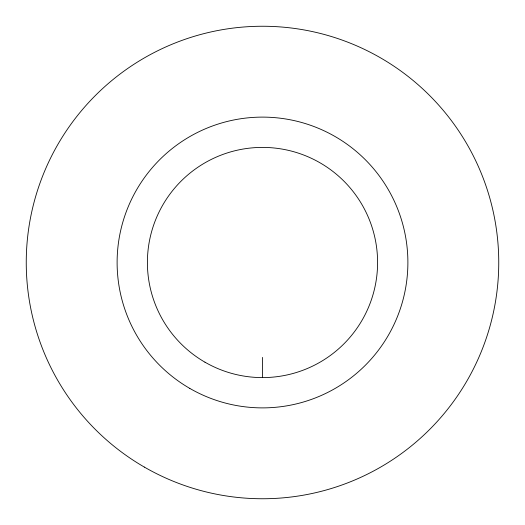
<?xml version="1.0" encoding="UTF-8"?>
<svg xmlns="http://www.w3.org/2000/svg" width="525" height="525" viewBox="0 0 525 525"><rect width="100%" height="100%" fill="white"/><g stroke="black" fill="none" stroke-linecap="round" stroke-linejoin="round"><path stroke-width="0.79" d="M262.5 357.407L262.5 377.593M204.953 362.178A115.093 115.093 0 0 0 377.593 262.5A115.093 115.093 0 0 0 204.953 162.822A115.093 115.093 0 0 0 204.953 362.178M144.375 467.099A236.25 236.25 0 0 0 498.75 262.5A236.25 236.25 0 0 0 144.375 57.901A236.25 236.25 0 0 0 144.375 467.099M189.807 388.408A145.386 145.386 0 0 0 407.886 262.5A145.386 145.386 0 0 0 189.807 136.592A145.386 145.386 0 0 0 189.807 388.408"/></g></svg>
